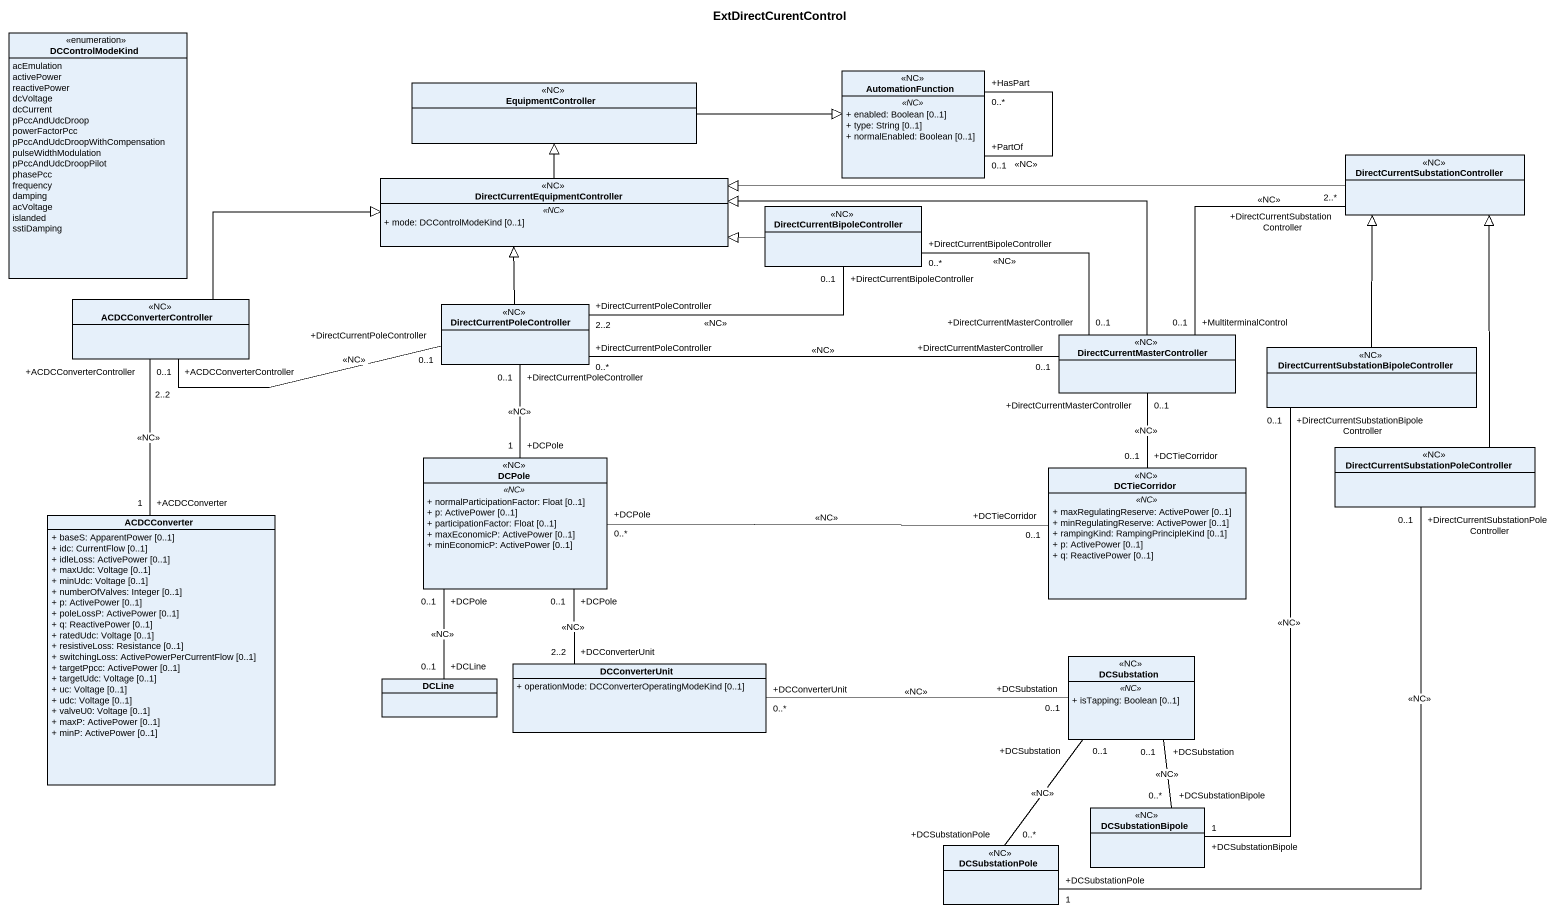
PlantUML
@startuml
title ExtDirectCurentControl
hide circle
hide empty members
skinparam classAttributeIconSize 0
enum DCControlModeKind {
  acEmulation
  activePower
  reactivePower
  dcVoltage
  dcCurrent
  pPccAndUdcDroop
  powerFactorPcc
  pPccAndUdcDroopWithCompensation
  pulseWidthModulation
  pPccAndUdcDroopPilot
  phasePcc
  frequency
  damping
  acVoltage
  islanded
  sstiDamping
}
class AutomationFunction <<NC>> {
  .. <<NC>> ..
  + enabled: Boolean [0..1]
  + type: String [0..1]
  + normalEnabled: Boolean [0..1]
}
class EquipmentController <<NC>>
class "DirectCurrentSubstationController" as DirectCurrentSubstationContr <<NC>>
class "DirectCurrentEquipmentController" as DirectCurrentEquipmentContro <<NC>> {
  .. <<NC>> ..
  + mode: DCControlModeKind [0..1]
}
class "DirectCurrentBipoleController" as DirectCurrentBipoleControlle <<NC>>
class ACDCConverterController <<NC>>
class DirectCurrentPoleController <<NC>>
class "DirectCurrentMasterController" as DirectCurrentMasterControlle <<NC>>
class "DirectCurrentSubstationBipoleController" as DirectCurrentSubstationBipol <<NC>>
class DCPole <<NC>> {
  .. <<NC>> ..
  + normalParticipationFactor: Float [0..1]
  + p: ActivePower [0..1]
  + participationFactor: Float [0..1]
  + maxEconomicP: ActivePower [0..1]
  + minEconomicP: ActivePower [0..1]
}
class "DirectCurrentSubstationPoleController" as DirectCurrentSubstationPoleC <<NC>>
class DCTieCorridor <<NC>> {
  .. <<NC>> ..
  + maxRegulatingReserve: ActivePower [0..1]
  + minRegulatingReserve: ActivePower [0..1]
  + rampingKind: RampingPrincipleKind [0..1]
  + p: ActivePower [0..1]
  + q: ReactivePower [0..1]
}
class ACDCConverter {
  + baseS: ApparentPower [0..1]
  + idc: CurrentFlow [0..1]
  + idleLoss: ActivePower [0..1]
  + maxUdc: Voltage [0..1]
  + minUdc: Voltage [0..1]
  + numberOfValves: Integer [0..1]
  + p: ActivePower [0..1]
  + poleLossP: ActivePower [0..1]
  + q: ReactivePower [0..1]
  + ratedUdc: Voltage [0..1]
  + resistiveLoss: Resistance [0..1]
  + switchingLoss: ActivePowerPerCurrentFlow [0..1]
  + targetPpcc: ActivePower [0..1]
  + targetUdc: Voltage [0..1]
  + uc: Voltage [0..1]
  + udc: Voltage [0..1]
  + valveU0: Voltage [0..1]
  + maxP: ActivePower [0..1]
  + minP: ActivePower [0..1]
}
class DCSubstation <<NC>> {
  .. <<NC>> ..
  + isTapping: Boolean [0..1]
}
class DCLine
class DCConverterUnit {
  + operationMode: DCConverterOperatingModeKind [0..1]
}
class DCSubstationBipole <<NC>>
class DCSubstationPole <<NC>>
AutomationFunction "+PartOf\n0..1" -- "+HasPart\n0..*" AutomationFunction : <<NC>>
EquipmentController -right-|> AutomationFunction
DirectCurrentSubstationContr -left-|> DirectCurrentEquipmentContro
DirectCurrentEquipmentContro -up-|> EquipmentController
DirectCurrentBipoleControlle -left-|> DirectCurrentEquipmentContro
DirectCurrentBipoleControlle "+DirectCurrentBipoleController\n0..*" -right- "+DirectCurrentMasterController\n0..1" DirectCurrentMasterControlle : <<NC>>
ACDCConverterController -right-|> DirectCurrentEquipmentContro
ACDCConverterController "+ACDCConverterController\n2..2" -right- "+DirectCurrentPoleController\n0..1" DirectCurrentPoleController : <<NC>>
ACDCConverterController "+ACDCConverterController\n0..1" -- "+ACDCConverter\n1" ACDCConverter : <<NC>>
DirectCurrentPoleController -up-|> DirectCurrentEquipmentContro
DirectCurrentPoleController "+DirectCurrentPoleController\n2..2" -right- "+DirectCurrentBipoleController\n0..1" DirectCurrentBipoleControlle : <<NC>>
DirectCurrentMasterControlle "+MultiterminalControl\n0..1" -up- "+DirectCurrentSubstationController\n2..*" DirectCurrentSubstationContr : <<NC>>
DirectCurrentMasterControlle -left-|> DirectCurrentEquipmentContro
DirectCurrentMasterControlle "+DirectCurrentMasterController\n0..1" -left- "+DirectCurrentPoleController\n0..*" DirectCurrentPoleController : <<NC>>
DirectCurrentMasterControlle "+DirectCurrentMasterController\n0..1" -- "+DCTieCorridor\n0..1" DCTieCorridor : <<NC>>
DirectCurrentSubstationBipol -up-|> DirectCurrentSubstationContr
DirectCurrentSubstationBipol "+DirectCurrentSubstationBipoleController\n0..1" -- "+DCSubstationBipole\n1" DCSubstationBipole : <<NC>>
DCPole "+DCPole\n1" -up- "+DirectCurrentPoleController\n0..1" DirectCurrentPoleController : <<NC>>
DCPole "+DCPole\n0..*" -right- "+DCTieCorridor\n0..1" DCTieCorridor : <<NC>>
DCPole "+DCPole\n0..1" -- "+DCLine\n0..1" DCLine : <<NC>>
DCPole "+DCPole\n0..1" -- "+DCConverterUnit\n2..2" DCConverterUnit : <<NC>>
DirectCurrentSubstationPoleC -up-|> DirectCurrentSubstationContr
DirectCurrentSubstationPoleC "+DirectCurrentSubstationPoleController\n0..1" -- "+DCSubstationPole\n1" DCSubstationPole : <<NC>>
DCSubstation "+DCSubstation\n0..1" -left- "+DCConverterUnit\n0..*" DCConverterUnit : <<NC>>
DCSubstationBipole "+DCSubstationBipole\n0..*" -up- "+DCSubstation\n0..1" DCSubstation : <<NC>>
DCSubstationPole "+DCSubstationPole\n0..*" -up- "+DCSubstation\n0..1" DCSubstation : <<NC>>
@enduml
